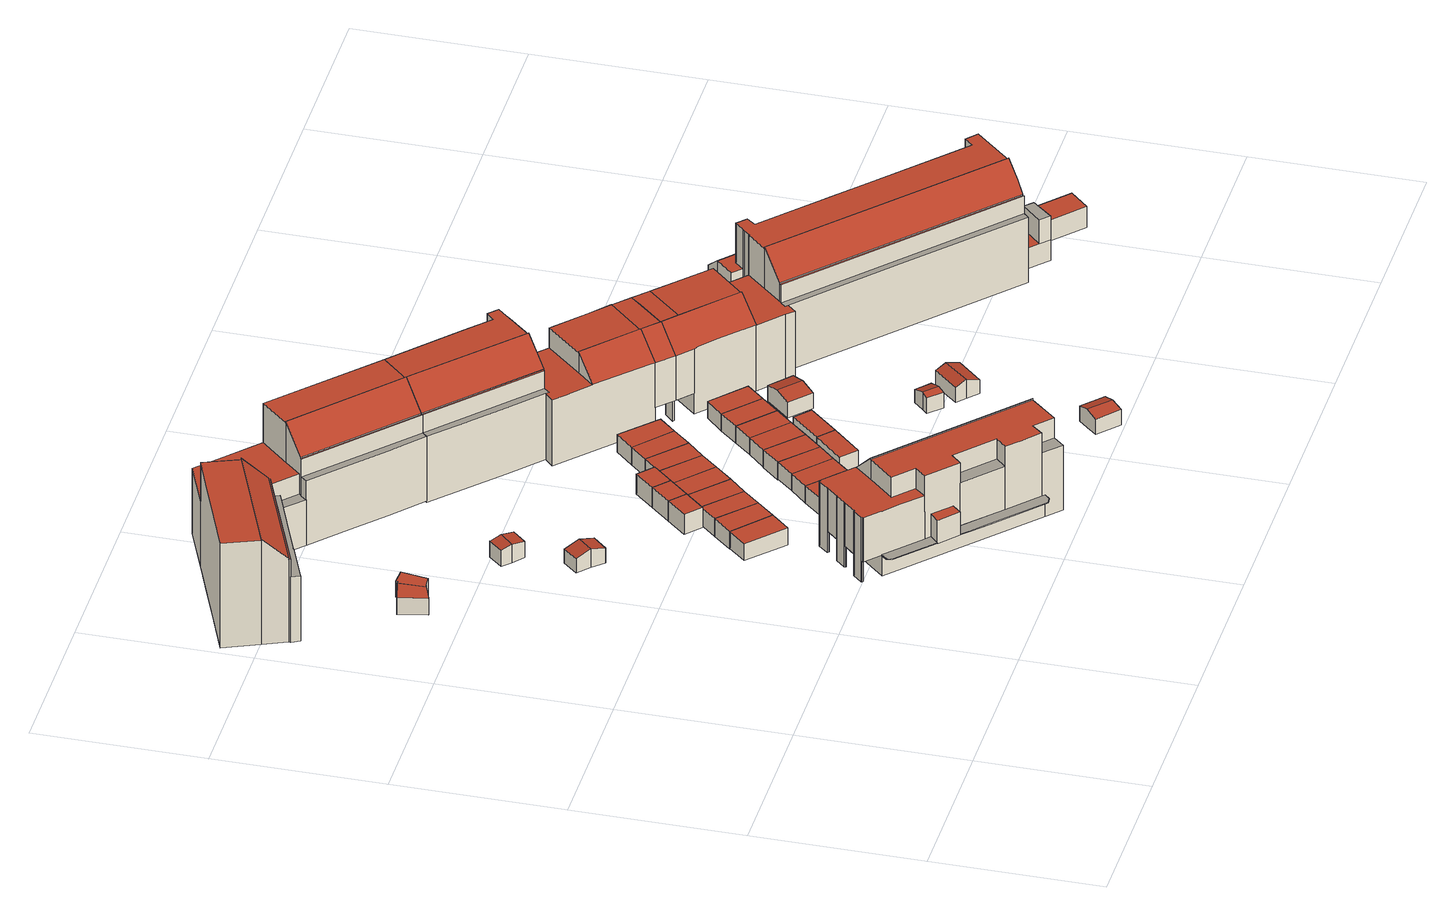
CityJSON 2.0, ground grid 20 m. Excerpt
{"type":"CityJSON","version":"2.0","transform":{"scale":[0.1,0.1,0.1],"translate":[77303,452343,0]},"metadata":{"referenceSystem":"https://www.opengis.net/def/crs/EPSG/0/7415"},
"CityObjects":{
"building1":{"type":"Building","attributes":{"Volume":18.25,"Dakoppervlakte":8.43,"Muuroppervlakte":25.6,"Vloeroppervlakte":8.43,"hoogte_Z_max_in_m_NAP":2.27,"GEB_DOEL":"onbekend","dateOfConstruction":"1982-01-01","measuredHeight":2.17},"geometry":[{"type":"Solid","lod":"2","boundaries":[[[[0,1,2,3]],[[4,5,6,7]],[[3,2,7,6]],[[2,1,4,7]],[[0,5,4,1]],[[0,3,6,5]]]],"semantics":{"surfaces":[{"type":"GroundSurface"},{"type":"RoofSurface"},{"type":"WallSurface"}],"values":[[0,1,2,2,2,2]]}}]},
"building2":{"type":"Building","attributes":{"Volume":13.56,"Dakoppervlakte":6.39,"Muuroppervlakte":22.48,"Vloeroppervlakte":6.39,"hoogte_Z_max_in_m_NAP":2.2,"GEB_DOEL":"onbekend","dateOfConstruction":"1982-01-01","measuredHeight":2.12},"geometry":[{"type":"Solid","lod":"2","boundaries":[[[[8,9,10,11,2,1,12]],[[13,14,15,16,17,18,19]],[[12,1,15,14]],[[1,2,16,15]],[[11,10,18,17]],[[10,9,19,18]],[[8,13,19,9]],[[12,14,13,8]],[[17,16,2,11]]]],"semantics":{"surfaces":[{"type":"GroundSurface"},{"type":"RoofSurface"},{"type":"WallSurface"}],"values":[[0,1,2,2,2,2,2,2,2]]}}]},
"building3":{"type":"Building","attributes":{"Volume":18.83,"Dakoppervlakte":9.19,"Muuroppervlakte":24.81,"Vloeroppervlakte":8.86,"hoogte_Z_max_in_m_NAP":2.46,"GEB_DOEL":"onbekend","dateOfConstruction":"1982-01-01","measuredHeight":2.38},"geometry":[{"type":"Solid","lod":"2","boundaries":[[[[20,21,22,23,24,25]],[[26,27,28,29]],[[28,27,30,31]],[[21,20,31,30]],[[24,23,26,29]],[[22,27,26,23]],[[29,28,31,20,25,24]],[[22,21,30,27]]]],"semantics":{"surfaces":[{"type":"GroundSurface"},{"type":"RoofSurface"},{"type":"WallSurface"}],"values":[[0,1,1,2,2,2,2,2]]}}]},
"building4":{"type":"Building","attributes":{"Volume":15.3,"Dakoppervlakte":7.05,"Muuroppervlakte":22.91,"Vloeroppervlakte":6.9,"hoogte_Z_max_in_m_NAP":2.52,"GEB_DOEL":"onbekend","dateOfConstruction":"1982-01-01","measuredHeight":2.38},"geometry":[{"type":"Solid","lod":"2","boundaries":[[[[32,33,34,35,36,37,38]],[[39,40,41,42,43]],[[44,40,39,45]],[[44,45,38,37]],[[43,42,34,33]],[[32,39,43,33]],[[35,34,42,41,40,44,37,36]],[[32,38,45,39]]]],"semantics":{"surfaces":[{"type":"GroundSurface"},{"type":"RoofSurface"},{"type":"WallSurface"}],"values":[[0,1,1,2,2,2,2,2]]}}]},
"building5":{"type":"Building","attributes":{"Volume":36.14,"Dakoppervlakte":16.1,"Muuroppervlakte":38,"Vloeroppervlakte":16.1,"hoogte_Z_max_in_m_NAP":2.52,"GEB_DOEL":"overige gebruiksfunctie","dateOfConstruction":"1982-01-01","measuredHeight":2.24},"geometry":[{"type":"Solid","lod":"2","boundaries":[[[[46,47,48,49]],[[50,51,52,53]],[[53,48,47,50]],[[51,50,47,46]],[[49,52,51,46]],[[49,48,53,52]]]],"semantics":{"surfaces":[{"type":"GroundSurface"},{"type":"RoofSurface"},{"type":"WallSurface"}],"values":[[0,1,2,2,2,2]]}}]},
"building6":{"type":"Building","attributes":{"Volume":4114.95,"Dakoppervlakte":355.9,"Muuroppervlakte":1244.67,"Vloeroppervlakte":357.69,"hoogte_Z_max_in_m_NAP":14.01,"GEB_DOEL":"woonfunctie","dateOfConstruction":"1982-01-01","measuredHeight":13.85},"geometry":[{"type":"Solid","lod":"2","boundaries":[[[[54,55,56,57,58,59,60,61,62,63,64,65,66,67,68,69,70,71,72,73,74,75,76,77,78,79]],[[80,81,82,83,84,85,86,87,88,89]],[[90,91,92,93,94]],[[95,96,97,98,99,100,101,102]],[[103,104,105,106,107,108,109,110,111]],[[112,113,114,115,116,117]],[[118,119,120,121,122]],[[123,124,125,126]],[[127,128,129,130]],[[131,132,133,134]],[[135,136,137,138]],[[64,63,106,105]],[[63,62,107,106]],[[62,61,108,107]],[[116,58,57,117]],[[120,67,66,121]],[[122,121,66,65,64,105,118]],[[68,67,120,126,125,133,139]],[[57,56,135,129,128,117]],[[75,74,84,83]],[[84,74,73,85]],[[139,140,141,70,69,68]],[[90,141,140,91]],[[132,91,140,139,133]],[[131,92,91,132]],[[94,93,85,73,72,71,70,141,90]],[[87,86,92,131,134]],[[99,55,54,100]],[[100,54,79,101]],[[101,79,78,102]],[[78,77,95,102]],[[95,77,76,96]],[[83,97,96,76,75]],[[56,55,99,136,135]],[[98,137,136,99]],[[82,98,97,83]],[[137,98,82,81,138]],[[138,130,129,135]],[[127,130,138,81,80,110,109,112]],[[125,124,134,133]],[[123,126,120,119]],[[127,112,117,128]],[[110,80,89,111]],[[88,103,111,89]],[[113,112,109,108]],[[104,119,118,105]],[[88,87,134,124,123,119,104,103]],[[86,85,93,92]],[[59,58,116,115,114,113,108,61,60]]]],"semantics":{"surfaces":[{"type":"GroundSurface"},{"type":"OuterFloorSurface"},{"type":"RoofSurface"},{"type":"WallSurface"}],"values":[[0,1,1,1,2,2,2,2,2,2,2,3,3,3,3,3,3,3,3,3,3,3,3,3,3,3,3,3,3,3,3,3,3,3,3,3,3,3,3,3,3,3,3,3,3,3,3,3,3]]}}]},
"building7":{"type":"Building","attributes":{"Volume":36.45,"Dakoppervlakte":16.03,"Muuroppervlakte":38.44,"Vloeroppervlakte":16.03,"hoogte_Z_max_in_m_NAP":2.52,"GEB_DOEL":"overige gebruiksfunctie","dateOfConstruction":"1982-01-01","measuredHeight":2.27},"geometry":[{"type":"Solid","lod":"2","boundaries":[[[[142,143,144,145]],[[146,147,52,51]],[[146,145,144,147]],[[144,143,52,147]],[[142,51,52,143]],[[142,145,146,51]]]],"semantics":{"surfaces":[{"type":"GroundSurface"},{"type":"RoofSurface"},{"type":"WallSurface"}],"values":[[0,1,2,2,2,2]]}}]},
"building8":{"type":"Building","attributes":{"Volume":2193.57,"Dakoppervlakte":237.37,"Muuroppervlakte":711.35,"Vloeroppervlakte":202.2,"hoogte_Z_max_in_m_NAP":11.43,"GEB_DOEL":"woonfunctie","dateOfConstruction":"1982-01-01","measuredHeight":11.26},"geometry":[{"type":"MultiSurface","lod":"2","boundaries":[[[148,149,150,151,152,153,154]],[[155,156,157,158,159,160]],[[161,162,163,164,165,166]],[[167,168,169,170,171,172]],[[173,174,175,176,177,178,179,180,181,182,183,184,185,186,187,188,189,190,191,192,193,194,195,196,197,198,199,200,201,202,203,204,205]],[[206,207,208,209]],[[210,211,212,213,214,215,216,217]],[[218,219,220,221]],[[222,223,224,225,226,227,228,229,230,231,232,233,234,235]],[[236,237,238,239,240,241,242,243]],[[244,245,246,247,248,241,240,249,250,251,252,253,254,255,256,257,258,259,260,261,262,263,264,265]],[[266,267,268,269,270]],[[271,272,273,274,275,276,277,278,279,280,281]],[[278,277,229,228,227,219]],[[232,231,207,282,150]],[[243,232,150,149,236]],[[199,259,258,200]],[[167,172,260,259,199]],[[260,172,171,261]],[[171,170,196,262,261]],[[262,196,195,263]],[[250,249,240,148,154,176,175]],[[250,175,174,251]],[[162,161,252,251,174]],[[161,166,253,252]],[[254,253,166,165,204]],[[203,255,254,204]],[[256,255,203,156,155]],[[155,160,257,256]],[[258,257,160,159,200]],[[274,184,183,275]],[[282,207,206,151]],[[206,209,277,276,182,152,151]],[[217,194,193,210]],[[210,193,192,191,212,211]],[[191,190,213,212]],[[188,281,269,268,267,213,190,189]],[[266,214,213,267]],[[269,281,280,270]],[[278,219,218,283]],[[244,265,264,263,195,194,217,216,215,245]],[[241,248,233,242]],[[233,248,247,234]],[[246,235,234,247]],[[235,246,245,222]],[[222,245,215,214,266,270,280,279,283,218,224,223]],[[224,218,221,225]],[[225,221,220,226]],[[226,220,219,227]],[[229,209,208,230]],[[207,231,230,208]],[[242,233,232,243]],[[177,176,154,153]],[[174,173,163,162]],[[164,163,173,205]],[[165,164,205,204]],[[203,202,157,156]],[[158,157,202,201]],[[200,159,158,201]],[[168,167,199,198]],[[198,197,169,168]],[[196,170,169,197]],[[185,184,274,273,272,271,281,188,187,186]],[[276,275,183,182]],[[240,239,238,237,236,149,148]],[[182,181,180,179,177,153,152]]],"semantics":{"surfaces":[{"type":"GroundSurface"},{"type":"OuterCeilingSurface"},{"type":"OuterFloorSurface"},{"type":"RoofSurface"},{"type":"WallSurface"}],"values":[0,0,0,0,1,2,2,2,3,3,3,3,2,4,4,4,4,4,4,4,4,4,4,4,4,4,4,4,4,4,4,4,4,4,4,4,4,4,4,4,4,4,4,4,4,4,4,4,4,4,4,4,4,4,4,4,4,4,4,4,4,4,4,4,4,4]}}]},
"building9":{"type":"Building","attributes":{"Volume":19.48,"Dakoppervlakte":7.49,"Muuroppervlakte":28.72,"Vloeroppervlakte":7.49,"hoogte_Z_max_in_m_NAP":2.78,"GEB_DOEL":"onbekend","dateOfConstruction":"1982-01-01","measuredHeight":2.6},"geometry":[{"type":"Solid","lod":"2","boundaries":[[[[284,285,286,287]],[[288,289,290,291]],[[286,289,288,287]],[[286,285,290,289]],[[284,291,290,285]],[[284,287,288,291]]]],"semantics":{"surfaces":[{"type":"GroundSurface"},{"type":"RoofSurface"},{"type":"WallSurface"}],"values":[[0,1,2,2,2,2]]}}]},
"building10":{"type":"Building","attributes":{"Volume":35.01,"Dakoppervlakte":15.22,"Muuroppervlakte":38.22,"Vloeroppervlakte":15.22,"hoogte_Z_max_in_m_NAP":2.52,"GEB_DOEL":"overige gebruiksfunctie","dateOfConstruction":"1982-01-01","measuredHeight":2.3},"geometry":[{"type":"Solid","lod":"2","boundaries":[[[[144,292,293,145]],[[146,294,295,147]],[[147,144,145,146]],[[145,293,294,146]],[[292,295,294,293]],[[292,144,147,295]]]],"semantics":{"surfaces":[{"type":"GroundSurface"},{"type":"RoofSurface"},{"type":"WallSurface"}],"values":[[0,1,2,2,2,2]]}}]},
"building11":{"type":"Building","attributes":{"Volume":35.7,"Dakoppervlakte":15.84,"Muuroppervlakte":37.71,"Vloeroppervlakte":15.84,"hoogte_Z_max_in_m_NAP":2.52,"GEB_DOEL":"overige gebruiksfunctie","dateOfConstruction":"1982-01-01","measuredHeight":2.25},"geometry":[{"type":"Solid","lod":"2","boundaries":[[[[296,297,298,299]],[[300,301,302,303]],[[296,299,301,300]],[[299,298,302,301]],[[297,303,302,298]],[[297,296,300,303]]]],"semantics":{"surfaces":[{"type":"GroundSurface"},{"type":"RoofSurface"},{"type":"WallSurface"}],"values":[[0,1,2,2,2,2]]}}]},
"building12":{"type":"Building","attributes":{"Volume":35.07,"Dakoppervlakte":15.27,"Muuroppervlakte":38.2,"Vloeroppervlakte":15.27,"hoogte_Z_max_in_m_NAP":2.52,"GEB_DOEL":"overige gebruiksfunctie","dateOfConstruction":"1982-01-01","measuredHeight":2.3},"geometry":[{"type":"Solid","lod":"2","boundaries":[[[[304,293,292,305]],[[294,306,307,295]],[[292,293,294,295]],[[293,304,306,294]],[[305,307,306,304]],[[305,292,295,307]]]],"semantics":{"surfaces":[{"type":"GroundSurface"},{"type":"RoofSurface"},{"type":"WallSurface"}],"values":[[0,1,2,2,2,2]]}}]},
"building13":{"type":"Building","attributes":{"Volume":19.61,"Dakoppervlakte":7.49,"Muuroppervlakte":28.92,"Vloeroppervlakte":7.49,"hoogte_Z_max_in_m_NAP":2.78,"GEB_DOEL":"onbekend","dateOfConstruction":"1982-01-01","measuredHeight":2.62},"geometry":[{"type":"Solid","lod":"2","boundaries":[[[[287,286,308,309]],[[289,288,310,311]],[[309,308,311,310]],[[308,286,289,311]],[[287,288,289,286]],[[288,287,309,310]]]],"semantics":{"surfaces":[{"type":"GroundSurface"},{"type":"RoofSurface"},{"type":"WallSurface"}],"values":[[0,1,2,2,2,2]]}}]},
"building14":{"type":"Building","attributes":{"Volume":34.3,"Dakoppervlakte":15.36,"Muuroppervlakte":36.92,"Vloeroppervlakte":15.36,"hoogte_Z_max_in_m_NAP":2.52,"GEB_DOEL":"overige gebruiksfunctie","dateOfConstruction":"1982-01-01","measuredHeight":2.23},"geometry":[{"type":"Solid","lod":"2","boundaries":[[[[312,298,297,313]],[[314,303,302,315]],[[313,314,315,312]],[[303,314,313,297]],[[303,297,298,302]],[[298,312,315,302]]]],"semantics":{"surfaces":[{"type":"GroundSurface"},{"type":"RoofSurface"},{"type":"WallSurface"}],"values":[[0,1,2,2,2,2]]}}]},
"building15":{"type":"Building","attributes":{"Volume":35.97,"Dakoppervlakte":15.59,"Muuroppervlakte":38.64,"Vloeroppervlakte":15.59,"hoogte_Z_max_in_m_NAP":2.52,"GEB_DOEL":"overige gebruiksfunctie","dateOfConstruction":"1982-01-01","measuredHeight":2.31},"geometry":[{"type":"Solid","lod":"2","boundaries":[[[[304,305,316,317]],[[307,306,318,319]],[[317,316,319,318]],[[316,305,307,319]],[[304,306,307,305]],[[304,317,318,306]]]],"semantics":{"surfaces":[{"type":"GroundSurface"},{"type":"RoofSurface"},{"type":"WallSurface"}],"values":[[0,1,2,2,2,2]]}}]},
"building16":{"type":"Building","attributes":{"Volume":19.62,"Dakoppervlakte":7.49,"Muuroppervlakte":28.92,"Vloeroppervlakte":7.49,"hoogte_Z_max_in_m_NAP":2.78,"GEB_DOEL":"onbekend","dateOfConstruction":"1982-01-01","measuredHeight":2.62},"geometry":[{"type":"Solid","lod":"2","boundaries":[[[[309,308,320,321]],[[322,323,311,310]],[[321,320,323,322]],[[320,308,311,323]],[[309,310,311,308]],[[309,321,322,310]]]],"semantics":{"surfaces":[{"type":"GroundSurface"},{"type":"RoofSurface"},{"type":"WallSurface"}],"values":[[0,1,2,2,2,2]]}}]},
"building17":{"type":"Building","attributes":{"Volume":33.72,"Dakoppervlakte":14.97,"Muuroppervlakte":36.89,"Vloeroppervlakte":14.97,"hoogte_Z_max_in_m_NAP":2.52,"GEB_DOEL":"overige gebruiksfunctie","dateOfConstruction":"1982-01-01","measuredHeight":2.25},"geometry":[{"type":"Solid","lod":"2","boundaries":[[[[313,324,325,312]],[[315,326,327,314]],[[313,312,315,314]],[[312,325,326,315]],[[324,327,326,325]],[[324,313,314,327]]]],"semantics":{"surfaces":[{"type":"GroundSurface"},{"type":"RoofSurface"},{"type":"WallSurface"}],"values":[[0,1,2,2,2,2]]}}]},
"building18":{"type":"Building","attributes":{"Volume":35.91,"Dakoppervlakte":15.51,"Muuroppervlakte":38.71,"Vloeroppervlakte":15.51,"hoogte_Z_max_in_m_NAP":2.52,"GEB_DOEL":"overige gebruiksfunctie","dateOfConstruction":"1982-01-01","measuredHeight":2.32},"geometry":[{"type":"Solid","lod":"2","boundaries":[[[[316,328,329,317]],[[319,318,330,331]],[[316,317,318,319]],[[317,329,330,318]],[[328,331,330,329]],[[328,316,319,331]]]],"semantics":{"surfaces":[{"type":"GroundSurface"},{"type":"RoofSurface"},{"type":"WallSurface"}],"values":[[0,1,2,2,2,2]]}}]},
"building19":{"type":"Building","attributes":{"Volume":32.66,"Dakoppervlakte":14.44,"Muuroppervlakte":36.57,"Vloeroppervlakte":14.44,"hoogte_Z_max_in_m_NAP":2.52,"GEB_DOEL":"overige gebruiksfunctie","dateOfConstruction":"1982-01-01","measuredHeight":2.26},"geometry":[{"type":"Solid","lod":"2","boundaries":[[[[324,332,333,325]],[[327,326,334,335]],[[327,324,325,326]],[[325,333,334,326]],[[332,335,334,333]],[[332,324,327,335]]]],"semantics":{"surfaces":[{"type":"GroundSurface"},{"type":"RoofSurface"},{"type":"WallSurface"}],"values":[[0,1,2,2,2,2]]}}]},
"building20":{"type":"Building","attributes":{"Volume":34.51,"Dakoppervlakte":15.08,"Muuroppervlakte":37.9,"Vloeroppervlakte":15.08,"hoogte_Z_max_in_m_NAP":2.52,"GEB_DOEL":"overige gebruiksfunctie","dateOfConstruction":"1982-01-01","measuredHeight":2.29},"geometry":[{"type":"Solid","lod":"2","boundaries":[[[[328,336,337,329]],[[331,330,338,339]],[[331,328,329,330]],[[329,337,338,330]],[[336,339,338,337]],[[336,328,331,339]]]],"semantics":{"surfaces":[{"type":"GroundSurface"},{"type":"RoofSurface"},{"type":"WallSurface"}],"values":[[0,1,2,2,2,2]]}}]},
"building21":{"type":"Building","attributes":{"Volume":35.12,"Dakoppervlakte":15.38,"Muuroppervlakte":37.65,"Vloeroppervlakte":15.38,"hoogte_Z_max_in_m_NAP":2.52,"GEB_DOEL":"overige gebruiksfunctie","dateOfConstruction":"1982-01-01","measuredHeight":2.28},"geometry":[{"type":"Solid","lod":"2","boundaries":[[[[340,341,342,343]],[[334,344,345,335]],[[334,335,340,343]],[[343,342,344,334]],[[341,345,344,342]],[[341,340,335,345]]]],"semantics":{"surfaces":[{"type":"GroundSurface"},{"type":"RoofSurface"},{"type":"WallSurface"}],"values":[[0,1,2,2,2,2]]}}]},
"building22":{"type":"Building","attributes":{"Volume":28.58,"Dakoppervlakte":11.19,"Muuroppervlakte":35.93,"Vloeroppervlakte":11.19,"hoogte_Z_max_in_m_NAP":2.76,"GEB_DOEL":"onbekend","dateOfConstruction":"1982-01-01","measuredHeight":2.55},"geometry":[{"type":"Solid","lod":"2","boundaries":[[[[346,347,348,349]],[[350,351,352,353]],[[349,353,352,346]],[[349,348,350,353]],[[347,351,350,348]],[[347,346,352,351]]]],"semantics":{"surfaces":[{"type":"GroundSurface"},{"type":"RoofSurface"},{"type":"WallSurface"}],"values":[[0,1,2,2,2,2]]}}]},
"building23":{"type":"Building","attributes":{"Volume":35.59,"Dakoppervlakte":15.51,"Muuroppervlakte":38.36,"Vloeroppervlakte":15.51,"hoogte_Z_max_in_m_NAP":2.52,"GEB_DOEL":"overige gebruiksfunctie","dateOfConstruction":"1982-01-01","measuredHeight":2.29},"geometry":[{"type":"Solid","lod":"2","boundaries":[[[[354,337,336,355]],[[338,356,357,339]],[[354,355,357,356]],[[339,357,355,336]],[[339,336,337,338]],[[337,354,356,338]]]],"semantics":{"surfaces":[{"type":"GroundSurface"},{"type":"RoofSurface"},{"type":"WallSurface"}],"values":[[0,1,2,2,2,2]]}}]},
"building24":{"type":"Building","attributes":{"Volume":33.89,"Dakoppervlakte":15.02,"Muuroppervlakte":36.87,"Vloeroppervlakte":15.02,"hoogte_Z_max_in_m_NAP":2.52,"GEB_DOEL":"overige gebruiksfunctie","dateOfConstruction":"1982-01-01","measuredHeight":2.26},"geometry":[{"type":"Solid","lod":"2","boundaries":[[[[358,359,360,361]],[[345,344,362,363]],[[361,344,345,358]],[[361,360,362,344]],[[359,363,362,360]],[[359,358,345,363]]]],"semantics":{"surfaces":[{"type":"GroundSurface"},{"type":"RoofSurface"},{"type":"WallSurface"}],"values":[[0,1,2,2,2,2]]}}]},
"building25":{"type":"Building","attributes":{"Volume":35.84,"Dakoppervlakte":15.64,"Muuroppervlakte":38.41,"Vloeroppervlakte":15.64,"hoogte_Z_max_in_m_NAP":2.52,"GEB_DOEL":"overige gebruiksfunctie","dateOfConstruction":"1982-01-01","measuredHeight":2.29},"geometry":[{"type":"Solid","lod":"2","boundaries":[[[[355,364,365,354]],[[356,366,367,357]],[[357,355,354,356]],[[354,365,366,356]],[[364,367,366,365]],[[364,355,357,367]]]],"semantics":{"surfaces":[{"type":"GroundSurface"},{"type":"RoofSurface"},{"type":"WallSurface"}],"values":[[0,1,2,2,2,2]]}}]},
"building26":{"type":"Building","attributes":{"Volume":28.83,"Dakoppervlakte":11.19,"Muuroppervlakte":36.25,"Vloeroppervlakte":11.19,"hoogte_Z_max_in_m_NAP":2.76,"GEB_DOEL":"onbekend","dateOfConstruction":"1982-01-01","measuredHeight":2.58},"geometry":[{"type":"Solid","lod":"2","boundaries":[[[[346,349,368,369]],[[370,371,353,352]],[[369,368,371,370]],[[368,349,353,371]],[[346,352,353,349]],[[370,352,346,369]]]],"semantics":{"surfaces":[{"type":"GroundSurface"},{"type":"RoofSurface"},{"type":"WallSurface"}],"values":[[0,1,2,2,2,2]]}}]},
"building27":{"type":"Building","attributes":{"Volume":31.61,"Dakoppervlakte":14.23,"Muuroppervlakte":35.6,"Vloeroppervlakte":14.23,"hoogte_Z_max_in_m_NAP":2.52,"GEB_DOEL":"overige gebruiksfunctie","dateOfConstruction":"1982-01-01","measuredHeight":2.22},"geometry":[{"type":"Solid","lod":"2","boundaries":[[[[359,372,373,360]],[[363,362,374,375]],[[359,360,362,363]],[[360,373,374,362]],[[372,375,374,373]],[[372,359,363,375]]]],"semantics":{"surfaces":[{"type":"GroundSurface"},{"type":"RoofSurface"},{"type":"WallSurface"}],"values":[[0,1,2,2,2,2]]}}]},
"building28":{"type":"Building","attributes":{"Volume":3123.93,"Dakoppervlakte":300.28,"Muuroppervlakte":1089.99,"Vloeroppervlakte":259.82,"hoogte_Z_max_in_m_NAP":14.01,"GEB_DOEL":"woonfunctie","dateOfConstruction":"1982-01-01","measuredHeight":13.98},"geometry":[{"type":"MultiSurface","lod":"2","boundaries":[[[376,377,378,379]],[[380,381,382,383]],[[384,385,386,387]],[[388,389,390,391,392,393,394,395,396,397,398,399,400,401,402,403,404,405,406]],[[407,408,409,410,411,412,413,414,415,416,417,418,419,420,421,422,423,424,425,426,427,428,429,430,431,432]],[[433,434,435,436,437,438,439,440,441,442,443]],[[444,445,446,447,91,90,448,449]],[[450,451,452,453,454]],[[455,447,446,445,456,457,458,459,460,461,462]],[[120,463,464,465,466,467,468,469,470,121]],[[471,472,473,474,475,476]],[[477,478,479,480]],[[125,481,482,126]],[[133,132,483,484]],[[485,486,487,488,450,454]],[[489,490,491,492,493,494]],[[493,492,495,496,497,498,499,500,501]],[[440,432,431,441]],[[441,431,430,442]],[[443,442,430,429]],[[456,445,403,402]],[[468,474,391,390,469]],[[390,389,470,469]],[[388,121,470,389]],[[121,388,502,120]],[[474,473,503,391]],[[471,443,429,395,394,472]],[[480,472,394,393,477]],[[393,392,478,477]],[[503,473,479,478,392]],[[480,479,473,472]],[[466,476,475,467]],[[467,475,474,468]],[[504,133,125,126,120,502]],[[406,405,90,91]],[[504,406,91,132,133]],[[483,132,91,447]],[[133,484,481,125]],[[463,120,126,482]],[[463,462,461,464]],[[483,447,455,484]],[[422,421,485,454]],[[421,420,486,485]],[[486,420,384,387,417,487]],[[488,487,417,416,495]],[[501,500,407,432,440]],[[496,495,416,415,382,381,412,411,377,376,408,499,498]],[[500,499,408,407]],[[450,488,495,492]],[[490,460,459,491]],[[435,461,460,436]],[[466,465,434,433,476]],[[461,435,464]],[[435,434,465,464]],[[433,443,471,476]],[[460,490,489,494,493,439,438,437,436]],[[440,439,493,501]],[[492,491,451,450]],[[451,491,459,458,452]],[[376,379,409,408]],[[428,396,395,429]],[[397,396,428,427]],[[398,397,427,426]],[[423,422,400,399]],[[420,419,385,384]],[[386,385,419,418]],[[387,386,418,417]],[[415,414,383,382]],[[414,413,380,383]],[[381,380,413,412]],[[411,410,378,377]],[[409,379,378,410]],[[484,455,462,463,482,481]],[[405,404,403,445,444,449,448,90]],[[426,425,424,423,399,398]],[[402,401,400,422,454,453,452,458,457,456]]],"semantics":{"surfaces":[{"type":"GroundSurface"},{"type":"OuterCeilingSurface"},{"type":"OuterFloorSurface"},{"type":"RoofSurface"},{"type":"WallSurface"}],"values":[0,0,0,0,1,2,2,3,3,3,3,3,3,3,3,3,3,4,4,4,4,4,4,4,4,4,4,4,4,4,4,4,4,4,4,4,4,4,4,4,4,4,4,4,4,4,4,4,4,4,4,4,4,4,4,4,4,4,4,4,4,4,4,4,4,4,4,4,4,4,4,4,4,4,4,4]}}]},
"building29":{"type":"Building","attributes":{"Volume":21.61,"Dakoppervlakte":10.18,"Muuroppervlakte":26.28,"Vloeroppervlakte":9.85,"hoogte_Z_max_in_m_NAP":2.61,"GEB_DOEL":"onbekend","dateOfConstruction":"1982-01-01","measuredHeight":2.39},"geometry":[{"type":"Solid","lod":"2","boundaries":[[[[505,506,507,508,509,510]],[[511,512,513,514]],[[515,516,511,514]],[[505,510,513,512]],[[516,515,508,507]],[[506,511,516,507]],[[515,514,513,510,509,508]],[[506,505,512,511]]]],"semantics":{"surfaces":[{"type":"GroundSurface"},{"type":"RoofSurface"},{"type":"WallSurface"}],"values":[[0,1,1,2,2,2,2,2]]}}]},
"building30":{"type":"Building","attributes":{"Volume":33.45,"Dakoppervlakte":15,"Muuroppervlakte":36.34,"Vloeroppervlakte":15,"hoogte_Z_max_in_m_NAP":2.52,"GEB_DOEL":"overige gebruiksfunctie","dateOfConstruction":"1982-01-01","measuredHeight":2.23},"geometry":[{"type":"Solid","lod":"2","boundaries":[[[[372,517,518,373]],[[374,519,520,375]],[[372,373,374,375]],[[519,374,373,518]],[[517,520,519,518]],[[517,372,375,520]]]],"semantics":{"surfaces":[{"type":"GroundSurface"},{"type":"RoofSurface"},{"type":"WallSurface"}],"values":[[0,1,2,2,2,2]]}}]},
"building31":{"type":"Building","attributes":{"Volume":33.69,"Dakoppervlakte":15.09,"Muuroppervlakte":36.42,"Vloeroppervlakte":15.09,"hoogte_Z_max_in_m_NAP":2.52,"GEB_DOEL":"overige gebruiksfunctie","dateOfConstruction":"1982-01-01","measuredHeight":2.23},"geometry":[{"type":"Solid","lod":"2","boundaries":[[[[518,517,521,522]],[[519,523,524,520]],[[523,519,518,522]],[[521,524,523,522]],[[524,521,517,520]],[[517,518,519,520]]]],"semantics":{"surfaces":[{"type":"GroundSurface"},{"type":"RoofSurface"},{"type":"WallSurface"}],"values":[[0,1,2,2,2,2]]}}]},
"building32":{"type":"Building","attributes":{"Volume":10.32,"Dakoppervlakte":5.43,"Muuroppervlakte":17.45,"Vloeroppervlakte":5.16,"hoogte_Z_max_in_m_NAP":2.37,"GEB_DOEL":"onbekend","dateOfConstruction":"1982-01-01","measuredHeight":2.22},"geometry":[{"type":"Solid","lod":"2","boundaries":[[[[525,526,527,528,529,530,531]],[[532,533,534,535]],[[536,537,535,534,538]],[[527,526,533,532]],[[538,531,530,529,537,536]],[[528,535,537,529]],[[531,538,534,533,526,525]],[[528,527,532,535]]]],"semantics":{"surfaces":[{"type":"GroundSurface"},{"type":"RoofSurface"},{"type":"WallSurface"}],"values":[[0,1,1,2,2,2,2,2]]}}]},
"building33":{"type":"Building","attributes":{"Volume":29.16,"Dakoppervlakte":13.66,"Muuroppervlakte":30.52,"Vloeroppervlakte":13.27,"hoogte_Z_max_in_m_NAP":2.65,"GEB_DOEL":"onbekend","dateOfConstruction":"1982-01-01","measuredHeight":2.44},"geometry":[{"type":"Solid","lod":"2","boundaries":[[[[539,540,541,542,543,544]],[[545,546,547,548]],[[548,549,550,545]],[[544,550,549,539]],[[547,546,542,541]],[[547,541,540,548]],[[550,544,543,542,546,545]],[[540,539,549,548]]]],"semantics":{"surfaces":[{"type":"GroundSurface"},{"type":"RoofSurface"},{"type":"WallSurface"}],"values":[[0,1,1,2,2,2,2,2]]}}]},
"building34":{"type":"Building","attributes":{"Volume":27.14,"Dakoppervlakte":13.17,"Muuroppervlakte":28.85,"Vloeroppervlakte":12.47,"hoogte_Z_max_in_m_NAP":2.58,"GEB_DOEL":"onbekend","dateOfConstruction":"1982-01-01","measuredHeight":2.45},"geometry":[{"type":"Solid","lod":"2","boundaries":[[[[551,552,553,554,555,556]],[[557,558,559,560]],[[561,562,559,558]],[[560,551,556,557]],[[561,554,553,562]],[[552,559,562,553]],[[557,556,555,554,561,558]],[[552,551,560,559]]]],"semantics":{"surfaces":[{"type":"GroundSurface"},{"type":"RoofSurface"},{"type":"WallSurface"}],"values":[[0,1,1,2,2,2,2,2]]}}]},
"building35":{"type":"Building","attributes":{"Volume":5059.08,"Dakoppervlakte":495.84,"Muuroppervlakte":1621.72,"Vloeroppervlakte":452.23,"hoogte_Z_max_in_m_NAP":14.02,"GEB_DOEL":"woonfunctie","dateOfConstruction":"1982-01-01","measuredHeight":13.95},"geometry":[{"type":"MultiSurface","lod":"2","boundaries":[[[563,564,565,566,567,568,569,570,571,572,573,574,575,576,577,578,579,580,581,582,583,584,585,586,587,588,589,590,591,592,593]],[[416,415,408,407,594,595,596,597,598,599,600,601,602,603,421,420,417]],[[604,605,606,607]],[[608,609,610,611,612,613]],[[614,615,616,617,618,619,620,621,622,623,624,625,626,627,628,629,630]],[[631,632,633,634,635]],[[636,637,638,639,640,641,642,643,644,645,646]],[[647,648,649,650,651,652,653]],[[654,655,656,657,658,659]],[[660,661,662,663,664]],[[608,613,665,666,667,668,669,670,671,672,609]],[[673,488,487,486,485,674,675,676,677,678]],[[679,680,681,682,683,684]],[[685,686,687,688]],[[498,497,496,495,661,660,689,500,499]],[[690,691,692,693]],[[694,695,696,697,698,699,700,701,702,703]],[[623,622,588,704,681]],[[628,627,702,701,667]],[[616,650,591,590,617]],[[571,644,634,633,693,572]],[[644,571,570,569,705,645]],[[567,637,636,568]],[[637,567,566,638]],[[638,566,565,639]],[[607,645,705,604]],[[636,646,606,605]],[[645,607,606,646]],[[605,604,705,569,568,636]],[[593,592,649,648]],[[650,649,592,591]],[[654,639,565,564,655]],[[655,564,563,656]],[[563,593,648,657,656]],[[647,658,657,648]],[[653,642,641,647]],[[641,640,659,658,647]],[[639,654,659,640]],[[635,634,644,643,630]],[[699,660,664,663,668,700]],[[706,577,671,670]],[[671,577,576,672]],[[672,576,575,609]],[[668,667,701,700]],[[488,495,416,417,487]],[[420,486,487,417]],[[420,421,485,486]],[[421,603,674,485]],[[696,695,597,596]],[[696,596,595,697]],[[684,683,584,583,597,695]],[[681,704,587,682]],[[688,682,587,586,685]],[[586,585,686,685]],[[687,686,585,584,683]],[[688,687,683,682]],[[695,694,679,684]],[[689,698,594,407,500]],[[500,407,408,499]],[[689,660,699,698]],[[662,678,677,670,669]],[[612,611,573,707]],[[707,572,693,692,612]],[[692,691,613,612]],[[575,574,573,611,610,609,608,609]],[[665,613,691,690]],[[662,669,668,663]],[[673,678,662,661,495,488]],[[631,629,666,665,690,632]],[[632,690,693,633]],[[681,680,624,623]],[[624,680,679,625]],[[625,679,694,703,626]],[[626,703,702,627]],[[628,667,666,629]],[[630,643,642,653,652,614]],[[614,652,651,615]],[[651,650,616,615]],[[630,629,631,635]],[[603,602,579,578]],[[602,601,600,580,579]],[[600,599,581,580]],[[599,598,582,581]],[[597,583,582,598]],[[698,697,595,594]],[[497,498,499,408,415,416,495,496]],[[622,621,620,619,618,617,590,589,588]],[[578,706,670,677,676,675,674,603]]],"semantics":{"surfaces":[{"type":"GroundSurface"},{"type":"OuterCeilingSurface"},{"type":"OuterFloorSurface"},{"type":"RoofSurface"},{"type":"WallSurface"}],"values":[0,1,2,2,3,3,3,3,3,3,3,3,3,3,3,3,2,4,4,4,4,4,4,4,4,4,4,4,4,4,4,4,4,4,4,4,4,4,4,4,4,4,4,4,4,4,4,4,4,4,4,4,4,4,4,4,4,4,4,4,4,4,4,4,4,4,4,4,4,4,4,4,4,4,4,4,4,4,4,4,4,4,4,4,4,4,4,4]}}]}
},
"vertices":[
[119,672,1],[146,678,1],[147,646,1],[126,638,1],[146,678,23],[119,672,23],[126,638,23],[147,646,23],
[151,681,1],[169,680,1],[164,648,1],[151,647,1],[151,679,1],[151,681,22],[151,679,22],[146,678,22],[147,646,22],[151,647,22],[164,648,22],[169,680,22],
[288,495,1],[271,478,1],[258,491,1],[244,504,1],[260,521,1],[274,508,1],[244,504,19],[258,491,25],[274,508,25],[260,521,19],[271,478,20],[288,495,19],
[246,576,1],[236,585,1],[251,602,1],[251,601,1],[262,592,1],[274,581,1],[259,565,1],[246,576,25],[262,592,25],[251,601,22],[251,602,22],[236,585,22],[274,581,22],[259,565,22],
[370,317,3],[350,295,3],[309,333,3],[328,354,3],[350,295,25],[370,317,25],[328,354,25],[309,333,25],
[42,759,2],[37,769,2],[37,771,2],[25,799,2],[8,840,2],[57,860,2],[104,879,2],[154,899,2],[214,924,2],[244,896,2],[281,862,2],[359,790,2],[395,756,2],[365,724,2],[344,702,2],[343,700,2],[337,694,2],[300,727,2],[263,761,2],[222,799,2],[197,823,2],[187,819,2],[138,799,2],[91,780,2],[90,779,2],[44,760,2],[181,833,61],[182,831,61],[182,829,61],[187,819,61],[197,823,61],[222,799,61],[228,806,61],[230,807,61],[232,809,61],[198,840,61],[337,694,86],[343,700,86],[228,806,86],[222,799,86],[300,727,86],[91,780,87],[138,799,87],[187,819,87],[182,829,87],[37,769,87],[42,759,87],[44,760,87],[90,779,87],[232,809,87],[250,829,87],[281,862,87],[244,896,87],[214,924,87],[154,899,87],[170,858,87],[181,833,87],[198,840,87],[170,858,138],[154,899,138],[104,879,138],[57,860,138],[8,840,138],[25,799,138],[281,862,138],[250,829,138],[365,724,138],[395,756,138],[359,790,138],[250,829,140],[230,807,110],[344,702,110],[365,724,140],[170,858,140],[25,799,140],[37,771,111],[182,831,111],[228,806,109],[343,700,109],[344,702,109],[230,807,109],[37,771,110],[37,769,110],[182,829,110],[182,831,110],[344,702,61],[343,700,61],[337,694,61],
[370,317,2],[328,354,2],[348,376,2],[389,338,2],[389,338,25],[348,376,25],
[395,230,2],[548,89,2],[529,68,2],[490,24,2],[473,40,2],[319,182,2],[378,246,2],[335,237,2],[335,236,2],[336,235,2],[326,224,2],[325,225,2],[325,226,2],[358,262,2],[359,261,2],[359,260,2],[349,249,2],[348,250,2],[348,251,2],[312,211,2],[313,210,2],[303,199,2],[302,200,2],[302,201,2],[312,212,2],[359,260,29],[359,261,29],[360,262,29],[378,246,29],[319,182,29],[365,140,29],[386,120,29],[387,119,29],[450,61,29],[473,40,29],[467,34,29],[460,33,29],[405,84,29],[386,101,29],[378,109,29],[377,110,29],[355,129,29],[355,130,29],[313,169,29],[312,174,29],[312,176,29],[318,183,29],[301,199,29],[302,200,29],[303,199,29],[313,210,29],[312,211,29],[325,225,29],[326,224,29],[336,235,29],[335,236,29],[348,250,29],[349,249,29],[490,24,86],[502,37,86],[481,56,86],[470,43,86],[312,176,30],[312,174,30],[313,169,30],[355,130,30],[365,140,30],[359,145,30],[319,182,30],[318,183,30],[393,114,86],[435,75,86],[447,87,86],[404,126,86],[359,145,112],[387,119,112],[393,114,112],[404,126,112],[447,87,112],[435,75,112],[450,61,112],[470,43,112],[481,56,112],[502,37,112],[529,68,112],[375,209,112],[347,179,112],[370,158,112],[548,89,86],[509,125,86],[435,193,86],[399,226,86],[395,230,86],[394,230,86],[375,209,114],[529,68,114],[336,167,86],[359,145,86],[370,158,86],[347,179,86],[375,209,86],[378,246,86],[360,262,86],[359,261,86],[358,262,86],[348,251,86],[348,250,86],[335,236,86],[335,237,86],[325,226,86],[325,225,86],[312,211,86],[312,212,86],[302,201,86],[302,200,86],[301,199,86],[318,183,86],[319,182,86],[365,140,59],[355,130,59],[355,129,59],[377,110,59],[386,120,59],[378,109,30],[386,101,30],[405,84,30],[460,33,30],[467,34,30],[473,40,30],[470,43,30],[435,75,30],[387,119,30],[386,120,30],[377,110,30],[502,37,2],[393,114,30],
[361,393,2],[343,409,2],[364,432,2],[382,416,2],[382,416,28],[364,432,28],[343,409,28],[361,393,28],
[366,396,2],[407,358,2],[407,358,25],[366,396,25],
[395,255,3],[414,276,3],[455,239,3],[435,218,3],[395,255,25],[435,218,25],[455,239,25],[414,276,25],
[426,378,2],[385,416,2],[426,378,25],[385,416,25],
[385,455,2],[403,439,2],[403,439,28],[385,455,28],
[473,260,3],[433,297,3],[433,297,25],[473,260,25],
[404,436,2],[445,399,2],[445,399,25],[404,436,25],
[406,478,2],[424,462,2],[424,462,28],[406,478,28],
[452,317,3],[492,281,3],[492,281,25],[452,317,25],
[422,457,2],[463,419,2],[463,419,25],[422,457,25],
[470,337,3],[510,300,3],[510,300,25],[470,337,25],
[441,477,2],[482,439,2],[482,439,25],[441,477,25],
[470,337,2],[489,358,2],[529,321,2],[510,300,2],[529,321,25],[489,358,25],
[541,291,2],[509,257,2],[491,274,2],[523,307,2],[491,274,28],[509,257,28],[541,291,28],[523,307,28],
[501,460,2],[459,497,2],[501,460,25],[459,497,25],
[489,358,3],[508,378,3],[548,342,3],[529,321,3],[548,342,25],[508,378,25],
[479,518,2],[519,480,2],[519,480,25],[479,518,25],
[554,341,2],[572,325,2],[572,325,28],[554,341,28],
[526,398,3],[566,362,3],[566,362,25],[526,398,25],
[612,535,0],[603,524,0],[601,526,0],[611,536,0],[588,512,0],[590,510,0],[579,498,0],[577,500,0],[556,474,0],[554,475,0],[565,486,0],[566,485,0],[395,756,0],[471,687,0],[499,661,0],[508,670,0],[530,694,0],[552,674,0],[540,661,0],[521,640,0],[510,650,0],[508,648,0],[501,640,0],[595,554,0],[535,490,0],[532,493,0],[439,580,0],[449,590,0],[412,624,0],[337,694,0],[343,700,0],[614,536,28],[612,535,28],[611,536,28],[601,526,28],[603,524,28],[590,510,28],[588,512,28],[577,500,28],[579,498,28],[574,493,28],[566,485,28],[565,486,28],[554,475,28],[556,474,28],[554,472,28],[535,490,28],[595,554,28],[571,575,28],[538,606,28],[501,640,28],[508,648,28],[510,650,28],[521,640,28],[601,566,28],[601,559,28],[596,553,28],[510,650,30],[508,648,30],[501,640,30],[535,608,30],[538,606,30],[571,575,30],[595,554,30],[596,553,30],[601,559,30],[601,566,30],[521,640,30],[412,624,86],[449,590,86],[452,587,86],[458,594,86],[374,659,86],[375,658,86],[555,511,114],[496,565,114],[477,545,87],[532,493,86],[535,490,86],[460,595,86],[439,580,86],[451,569,86],[477,545,86],[496,565,86],[535,608,86],[501,640,86],[480,617,86],[480,617,138],[501,640,138],[508,648,138],[510,650,138],[519,660,138],[508,670,138],[499,661,138],[471,687,138],[521,640,85],[540,661,85],[518,681,85],[508,670,85],[519,660,85],[510,650,85],[552,674,70],[530,694,70],[518,681,87],[540,661,87],[460,595,110],[480,617,140],[458,594,109],[460,595,109],[554,472,86],[556,474,88],[566,485,103],[574,493,114],[538,606,112],[535,608,112],[496,565,112],[555,511,112],[595,554,112],[571,575,112],[574,493,112],[579,498,112],[590,510,112],[603,524,112],[612,535,112],[614,536,112],[596,553,112],[365,724,0],[518,681,0],[344,702,0],
[684,27,2],[674,16,2],[664,4,2],[639,26,2],[650,38,2],[660,49,2],[674,16,26],[684,27,22],[660,49,22],[650,38,26],[639,26,22],[664,4,22],
[545,419,3],[585,383,3],[585,383,25],[545,419,25],
[565,439,3],[604,404,3],[604,404,25],[565,439,25],
[656,205,1],[650,198,1],[635,213,1],[641,219,1],[652,231,1],[666,217,1],[667,216,1],[635,213,21],[650,198,21],[656,205,24],[641,219,24],[666,217,19],[652,231,18],[667,216,19],
[640,363,2],[626,349,2],[613,334,2],[588,356,2],[602,371,2],[615,385,2],[602,371,27],[588,356,22],[613,334,22],[626,349,27],[640,363,22],[615,385,22],
[686,167,1],[673,179,1],[663,188,1],[689,217,1],[699,208,1],[713,196,1],[713,196,19],[699,208,26],[673,179,26],[686,167,19],[689,217,21],[663,188,21],
[1004,231,1],[986,211,1],[987,210,1],[1046,156,1],[1025,134,1],[974,180,1],[953,156,1],[943,166,1],[922,185,1],[913,177,1],[906,169,1],[790,276,1],[678,378,1],[669,368,1],[660,377,1],[572,456,1],[631,520,1],[725,433,1],[732,441,1],[734,443,1],[723,453,1],[742,473,1],[755,487,1],[777,467,1],[764,453,1],[746,433,1],[772,409,1],[952,243,1],[961,253,1],[970,263,1],[991,243,1],[630,521,28],[636,527,28],[643,527,28],[723,453,28],[734,443,28],[732,441,28],[725,433,28],[653,499,28],[631,520,28],[572,456,28],[953,156,59],[974,180,59],[965,189,59],[943,166,59],[675,381,86],[678,378,86],[790,276,86],[906,169,86],[912,175,86],[681,387,86],[964,231,138],[974,242,138],[961,253,138],[952,243,138],[848,338,138],[813,371,138],[811,373,138],[772,409,138],[746,433,138],[754,443,138],[743,453,138],[734,443,138],[732,441,138],[725,433,138],[724,434,138],[703,411,138],[934,198,138],[703,411,140],[683,389,110],[913,177,110],[922,185,122],[934,198,140],[974,180,28],[1025,134,28],[1046,156,28],[987,210,28],[985,208,28],[971,221,28],[962,229,28],[934,198,28],[922,185,28],[943,166,28],[965,189,28],[971,221,85],[991,243,85],[970,263,85],[961,253,85],[974,242,85],[964,231,85],[962,229,85],[987,210,68],[986,211,70],[1004,231,70],[991,243,87],[971,221,87],[985,208,68],[631,520,112],[592,477,112],[651,423,112],[690,465,112],[653,499,112],[683,389,86],[703,411,86],[724,434,86],[690,465,86],[651,423,86],[632,402,86],[660,377,86],[669,368,86],[592,477,114],[572,456,86],[576,452,87],[595,436,87],[632,402,87],[651,423,114],[734,443,86],[743,453,86],[754,443,86],[764,453,86],[742,473,86],[723,453,86],[777,467,70],[755,487,70],[742,473,87],[764,453,87],[630,521,112],[683,389,109],[681,387,109],[912,175,109],[913,177,109],[734,443,30],[723,453,30],[643,527,30],[636,527,30],[630,521,30],[631,520,30],[690,465,30],[724,434,30],[725,433,30],[732,441,30],[754,443,1],[953,156,28],[632,402,1],[912,175,1]
]}
